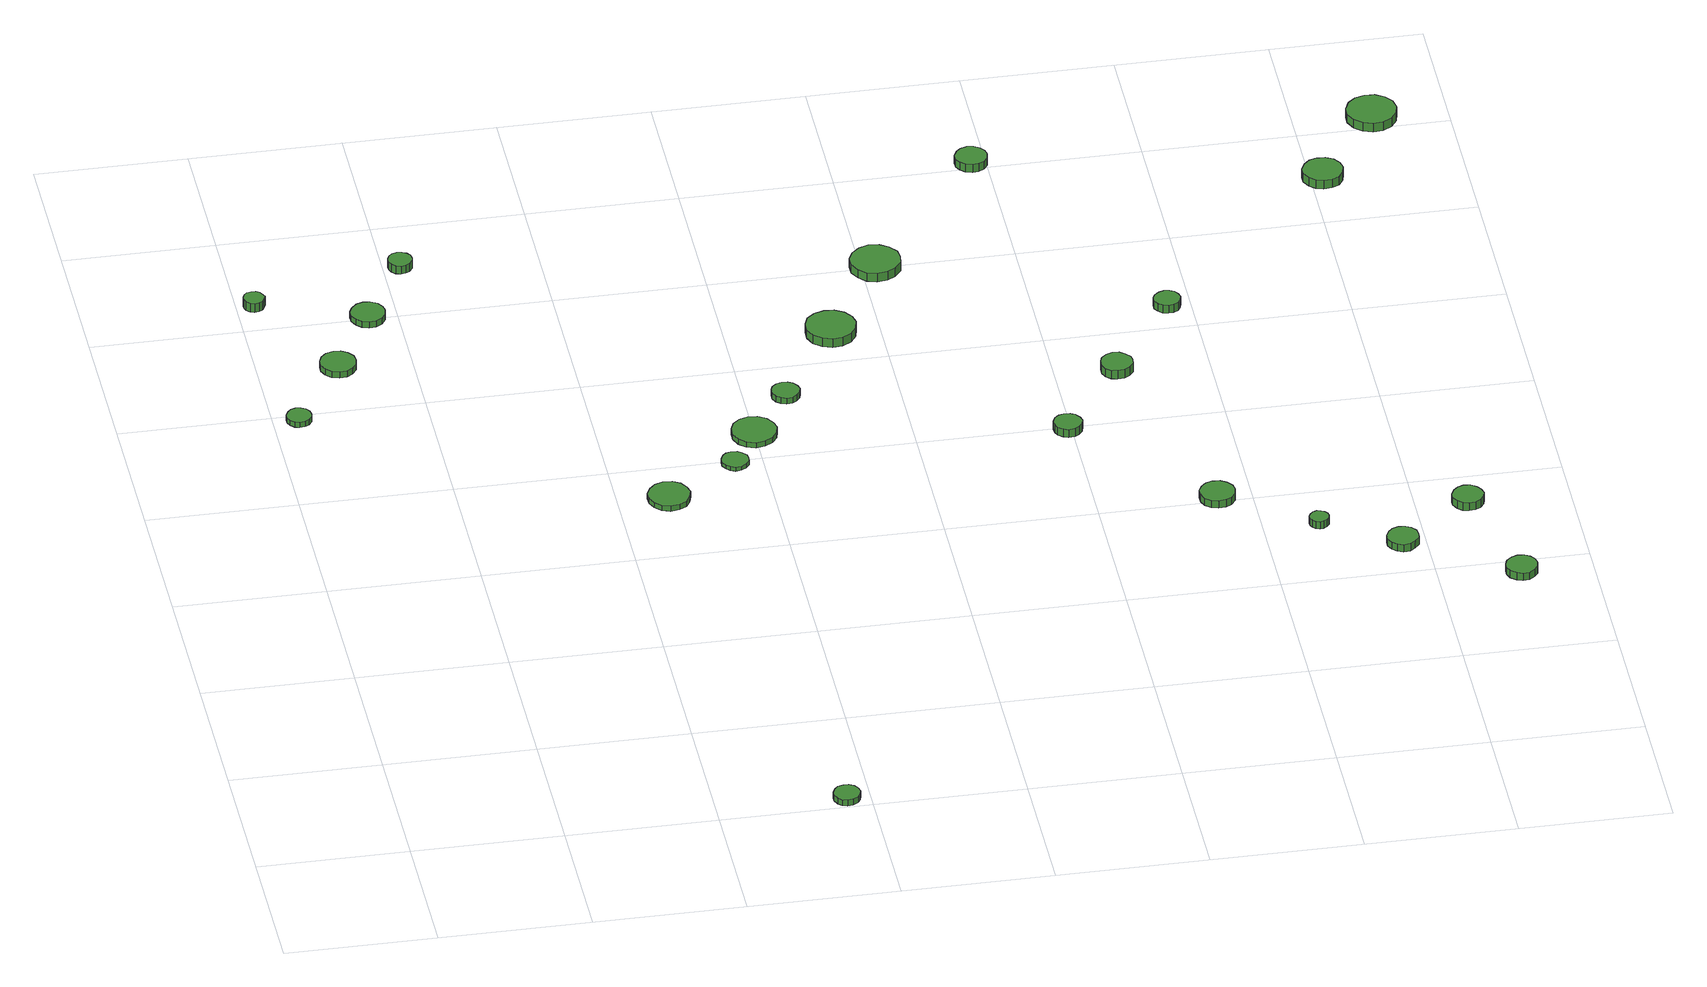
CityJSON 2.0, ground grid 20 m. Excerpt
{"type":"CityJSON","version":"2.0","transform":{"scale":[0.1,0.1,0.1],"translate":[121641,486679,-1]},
"CityObjects":{
"tree1":{"type":"SolitaryVegetationObject","attributes":{"function":"something"},"geometry":[{"type":"MultiSurface","lod":"1","boundaries":[[[0,1,2,3,4,5,6,7,8,9,10,11,12,13,14]],[[15,16,17,18,19,20,21,22,23,24,25,26,27,28,29]],[[0,29,28,1]],[[1,28,27,2]],[[2,27,26,3]],[[3,26,25,4]],[[4,25,24,5]],[[5,24,23,6]],[[6,23,22,7]],[[7,22,21,8]],[[8,21,20,9]],[[9,20,19,10]],[[10,19,18,11]],[[11,18,17,12]],[[12,17,16,13]],[[13,16,15,14]],[[14,15,29,0]]]}]},
"tree2":{"type":"SolitaryVegetationObject","attributes":{"function":"something"},"geometry":[{"type":"MultiSurface","lod":"1","boundaries":[[[30,31,32,33,34,35,36,37,38,39,40,41,42,43,44]],[[45,46,47,48,49,50,51,52,53,54,55,56,57,58,59]],[[30,59,58,31]],[[31,58,57,32]],[[32,57,56,33]],[[33,56,55,34]],[[34,55,54,35]],[[35,54,53,36]],[[36,53,52,37]],[[37,52,51,38]],[[38,51,50,39]],[[39,50,49,40]],[[40,49,48,41]],[[41,48,47,42]],[[42,47,46,43]],[[43,46,45,44]],[[44,45,59,30]]]}]},
"tree3":{"type":"SolitaryVegetationObject","attributes":{"function":"something"},"geometry":[{"type":"MultiSurface","lod":"1","boundaries":[[[60,61,62,63,64,65,66,67,68,69,70,71,72,73,74]],[[75,76,77,78,79,80,81,82,83,84,85,86,87,88,89]],[[60,89,88,61]],[[61,88,87,62]],[[62,87,86,63]],[[63,86,85,64]],[[64,85,84,65]],[[65,84,83,66]],[[66,83,82,67]],[[67,82,81,68]],[[68,81,80,69]],[[69,80,79,70]],[[70,79,78,71]],[[71,78,77,72]],[[72,77,76,73]],[[73,76,75,74]],[[74,75,89,60]]]}]},
"tree4":{"type":"SolitaryVegetationObject","attributes":{"function":"something"},"geometry":[{"type":"MultiSurface","lod":"1","boundaries":[[[90,91,92,93,94,95,96,97,98,99,100,101,102,103,104]],[[105,106,107,108,109,110,111,112,113,114,115,116,117,118,119]],[[90,119,118,91]],[[91,118,117,92]],[[92,117,116,93]],[[93,116,115,94]],[[94,115,114,95]],[[95,114,113,96]],[[96,113,112,97]],[[97,112,111,98]],[[98,111,110,99]],[[99,110,109,100]],[[100,109,108,101]],[[101,108,107,102]],[[102,107,106,103]],[[103,106,105,104]],[[104,105,119,90]]]}]},
"tree5":{"type":"SolitaryVegetationObject","attributes":{"function":"something"},"geometry":[{"type":"MultiSurface","lod":"1","boundaries":[[[120,121,122,123,124,125,126,127,128,129,130,131,132,133,134]],[[135,136,137,138,139,140,141,142,143,144,145,146,147,148,149]],[[120,149,148,121]],[[121,148,147,122]],[[122,147,146,123]],[[123,146,145,124]],[[124,145,144,125]],[[125,144,143,126]],[[126,143,142,127]],[[127,142,141,128]],[[128,141,140,129]],[[129,140,139,130]],[[130,139,138,131]],[[131,138,137,132]],[[132,137,136,133]],[[133,136,135,134]],[[134,135,149,120]]]}]},
"tree6":{"type":"SolitaryVegetationObject","attributes":{"function":"something"},"geometry":[{"type":"MultiSurface","lod":"1","boundaries":[[[150,151,152,153,154,155,156,157,158,159,160,161,162,163,164]],[[165,166,167,168,169,170,171,172,173,174,175,176,177,178,179]],[[150,179,178,151]],[[151,178,177,152]],[[152,177,176,153]],[[153,176,175,154]],[[154,175,174,155]],[[155,174,173,156]],[[156,173,172,157]],[[157,172,171,158]],[[158,171,170,159]],[[159,170,169,160]],[[160,169,168,161]],[[161,168,167,162]],[[162,167,166,163]],[[163,166,165,164]],[[164,165,179,150]]]}]},
"tree7":{"type":"SolitaryVegetationObject","attributes":{"function":"something"},"geometry":[{"type":"MultiSurface","lod":"1","boundaries":[[[180,181,182,183,184,185,186,187,188,189,190,191,192,193,194]],[[195,196,197,198,199,200,201,202,203,204,205,206,207,208,209]],[[180,209,208,181]],[[181,208,207,182]],[[182,207,206,183]],[[183,206,205,184]],[[184,205,204,185]],[[185,204,203,186]],[[186,203,202,187]],[[187,202,201,188]],[[188,201,200,189]],[[189,200,199,190]],[[190,199,198,191]],[[191,198,197,192]],[[192,197,196,193]],[[193,196,195,194]],[[194,195,209,180]]]}]},
"tree8":{"type":"SolitaryVegetationObject","attributes":{"function":"something"},"geometry":[{"type":"MultiSurface","lod":"1","boundaries":[[[210,211,212,213,214,215,216,217,218,219,220,221,222,223,224]],[[225,226,227,228,229,230,231,232,233,234,235,236,237,238,239]],[[210,239,238,211]],[[211,238,237,212]],[[212,237,236,213]],[[213,236,235,214]],[[214,235,234,215]],[[215,234,233,216]],[[216,233,232,217]],[[217,232,231,218]],[[218,231,230,219]],[[219,230,229,220]],[[220,229,228,221]],[[221,228,227,222]],[[222,227,226,223]],[[223,226,225,224]],[[224,225,239,210]]]}]},
"tree9":{"type":"SolitaryVegetationObject","attributes":{"function":"something"},"geometry":[{"type":"MultiSurface","lod":"1","boundaries":[[[240,241,242,243,244,245,246,247,248,249,250,251,252,253,254]],[[255,256,257,258,259,260,261,262,263,264,265,266,267,268,269]],[[240,269,268,241]],[[241,268,267,242]],[[242,267,266,243]],[[243,266,265,244]],[[244,265,264,245]],[[245,264,263,246]],[[246,263,262,247]],[[247,262,261,248]],[[248,261,260,249]],[[249,260,259,250]],[[250,259,258,251]],[[251,258,257,252]],[[252,257,256,253]],[[253,256,255,254]],[[254,255,269,240]]]}]},
"tree10":{"type":"SolitaryVegetationObject","attributes":{"function":"something"},"geometry":[{"type":"MultiSurface","lod":"1","boundaries":[[[270,271,272,273,274,275,276,277,278,279,280,281,282,283,284]],[[285,286,287,288,289,290,291,292,293,294,295,296,297,298,299]],[[270,299,298,271]],[[271,298,297,272]],[[272,297,296,273]],[[273,296,295,274]],[[274,295,294,275]],[[275,294,293,276]],[[276,293,292,277]],[[277,292,291,278]],[[278,291,290,279]],[[279,290,289,280]],[[280,289,288,281]],[[281,288,287,282]],[[282,287,286,283]],[[283,286,285,284]],[[284,285,299,270]]]}]},
"tree11":{"type":"SolitaryVegetationObject","attributes":{"function":"something"},"geometry":[{"type":"MultiSurface","lod":"1","boundaries":[[[300,301,302,303,304,305,306,307,308,309,310,311,312,313,314]],[[315,316,317,318,319,320,321,322,323,324,325,326,327,328,329]],[[300,329,328,301]],[[301,328,327,302]],[[302,327,326,303]],[[303,326,325,304]],[[304,325,324,305]],[[305,324,323,306]],[[306,323,322,307]],[[307,322,321,308]],[[308,321,320,309]],[[309,320,319,310]],[[310,319,318,311]],[[311,318,317,312]],[[312,317,316,313]],[[313,316,315,314]],[[314,315,329,300]]]}]},
"tree12":{"type":"SolitaryVegetationObject","attributes":{"function":"something"},"geometry":[{"type":"MultiSurface","lod":"1","boundaries":[[[330,331,332,333,334,335,336,337,338,339,340,341,342,343,344]],[[345,346,347,348,349,350,351,352,353,354,355,356,357,358,359]],[[330,359,358,331]],[[331,358,357,332]],[[332,357,356,333]],[[333,356,355,334]],[[334,355,354,335]],[[335,354,353,336]],[[336,353,352,337]],[[337,352,351,338]],[[338,351,350,339]],[[339,350,349,340]],[[340,349,348,341]],[[341,348,347,342]],[[342,347,346,343]],[[343,346,345,344]],[[344,345,359,330]]]}]},
"tree13":{"type":"SolitaryVegetationObject","attributes":{"function":"something"},"geometry":[{"type":"MultiSurface","lod":"1","boundaries":[[[360,361,362,363,364,365,366,367,368,369,370,371,372,373,374]],[[375,376,377,378,379,380,381,382,383,384,385,386,387,388,389]],[[360,389,388,361]],[[361,388,387,362]],[[362,387,386,363]],[[363,386,385,364]],[[364,385,384,365]],[[365,384,383,366]],[[366,383,382,367]],[[367,382,381,368]],[[368,381,380,369]],[[369,380,379,370]],[[370,379,378,371]],[[371,378,377,372]],[[372,377,376,373]],[[373,376,375,374]],[[374,375,389,360]]]}]},
"tree14":{"type":"SolitaryVegetationObject","attributes":{"function":"something"},"geometry":[{"type":"MultiSurface","lod":"1","boundaries":[[[390,391,392,393,394,395,396,397,398,399,400,401,402,403,404]],[[405,406,407,408,409,410,411,412,413,414,415,416,417,418,419]],[[390,419,418,391]],[[391,418,417,392]],[[392,417,416,393]],[[393,416,415,394]],[[394,415,414,395]],[[395,414,413,396]],[[396,413,412,397]],[[397,412,411,398]],[[398,411,410,399]],[[399,410,409,400]],[[400,409,408,401]],[[401,408,407,402]],[[402,407,406,403]],[[403,406,405,404]],[[404,405,419,390]]]}]},
"tree15":{"type":"SolitaryVegetationObject","attributes":{"function":"something"},"geometry":[{"type":"MultiSurface","lod":"1","boundaries":[[[420,421,422,423,424,425,426,427,428,429,430,431,432,433,434]],[[435,436,437,438,439,440,441,442,443,444,445,446,447,448,449]],[[420,449,448,421]],[[421,448,447,422]],[[422,447,446,423]],[[423,446,445,424]],[[424,445,444,425]],[[425,444,443,426]],[[426,443,442,427]],[[427,442,441,428]],[[428,441,440,429]],[[429,440,439,430]],[[430,439,438,431]],[[431,438,437,432]],[[432,437,436,433]],[[433,436,435,434]],[[434,435,449,420]]]}]},
"tree16":{"type":"SolitaryVegetationObject","attributes":{"function":"something"},"geometry":[{"type":"MultiSurface","lod":"1","boundaries":[[[450,451,452,453,454,455,456,457,458,459,460,461,462,463,464]],[[465,466,467,468,469,470,471,472,473,474,475,476,477,478,479]],[[450,479,478,451]],[[451,478,477,452]],[[452,477,476,453]],[[453,476,475,454]],[[454,475,474,455]],[[455,474,473,456]],[[456,473,472,457]],[[457,472,471,458]],[[458,471,470,459]],[[459,470,469,460]],[[460,469,468,461]],[[461,468,467,462]],[[462,467,466,463]],[[463,466,465,464]],[[464,465,479,450]]]}]},
"tree17":{"type":"SolitaryVegetationObject","attributes":{"function":"something"},"geometry":[{"type":"MultiSurface","lod":"1","boundaries":[[[480,481,482,483,484,485,486,487,488,489,490,491,492,493,494]],[[495,496,497,498,499,500,501,502,503,504,505,506,507,508,509]],[[480,509,508,481]],[[481,508,507,482]],[[482,507,506,483]],[[483,506,505,484]],[[484,505,504,485]],[[485,504,503,486]],[[486,503,502,487]],[[487,502,501,488]],[[488,501,500,489]],[[489,500,499,490]],[[490,499,498,491]],[[491,498,497,492]],[[492,497,496,493]],[[493,496,495,494]],[[494,495,509,480]]]}]},
"tree18":{"type":"SolitaryVegetationObject","attributes":{"function":"something"},"geometry":[{"type":"MultiSurface","lod":"1","boundaries":[[[510,511,512,513,514,515,516,517,518,519,520,521,522,523,524]],[[525,526,527,528,529,530,531,532,533,534,535,536,537,538,539]],[[510,539,538,511]],[[511,538,537,512]],[[512,537,536,513]],[[513,536,535,514]],[[514,535,534,515]],[[515,534,533,516]],[[516,533,532,517]],[[517,532,531,518]],[[518,531,530,519]],[[519,530,529,520]],[[520,529,528,521]],[[521,528,527,522]],[[522,527,526,523]],[[523,526,525,524]],[[524,525,539,510]]]}]},
"tree19":{"type":"SolitaryVegetationObject","attributes":{"function":"something"},"geometry":[{"type":"MultiSurface","lod":"1","boundaries":[[[540,541,542,543,544,545,546,547,548,549,550,551,552,553,554]],[[555,556,557,558,559,560,561,562,563,564,565,566,567,568,569]],[[540,569,568,541]],[[541,568,567,542]],[[542,567,566,543]],[[543,566,565,544]],[[544,565,564,545]],[[545,564,563,546]],[[546,563,562,547]],[[547,562,561,548]],[[548,561,560,549]],[[549,560,559,550]],[[550,559,558,551]],[[551,558,557,552]],[[552,557,556,553]],[[553,556,555,554]],[[554,555,569,540]]]}]},
"tree20":{"type":"SolitaryVegetationObject","attributes":{"function":"something"},"geometry":[{"type":"MultiSurface","lod":"1","boundaries":[[[570,571,572,573,574,575,576,577,578,579,580,581,582,583,584]],[[585,586,587,588,589,590,591,592,593,594,595,596,597,598,599]],[[570,599,598,571]],[[571,598,597,572]],[[572,597,596,573]],[[573,596,595,574]],[[574,595,594,575]],[[575,594,593,576]],[[576,593,592,577]],[[577,592,591,578]],[[578,591,590,579]],[[579,590,589,580]],[[580,589,588,581]],[[581,588,587,582]],[[582,587,586,583]],[[583,586,585,584]],[[584,585,599,570]]]}]},
"tree21":{"type":"SolitaryVegetationObject","attributes":{"function":"something"},"geometry":[{"type":"MultiSurface","lod":"1","boundaries":[[[600,601,602,603,604,605,606,607,608,609,610,611,612,613,614]],[[615,616,617,618,619,620,621,622,623,624,625,626,627,628,629]],[[600,629,628,601]],[[601,628,627,602]],[[602,627,626,603]],[[603,626,625,604]],[[604,625,624,605]],[[605,624,623,606]],[[606,623,622,607]],[[607,622,621,608]],[[608,621,620,609]],[[609,620,619,610]],[[610,619,618,611]],[[611,618,617,612]],[[612,617,616,613]],[[613,616,615,614]],[[614,615,629,600]]]}]},
"tree22":{"type":"SolitaryVegetationObject","attributes":{"function":"something"},"geometry":[{"type":"MultiSurface","lod":"1","boundaries":[[[630,631,632,633,634,635,636,637,638,639,640,641,642,643,644]],[[645,646,647,648,649,650,651,652,653,654,655,656,657,658,659]],[[630,659,658,631]],[[631,658,657,632]],[[632,657,656,633]],[[633,656,655,634]],[[634,655,654,635]],[[635,654,653,636]],[[636,653,652,637]],[[637,652,651,638]],[[638,651,650,639]],[[639,650,649,640]],[[640,649,648,641]],[[641,648,647,642]],[[642,647,646,643]],[[643,646,645,644]],[[644,645,659,630]]]}]},
"tree23":{"type":"SolitaryVegetationObject","attributes":{"function":"something"},"geometry":[{"type":"MultiSurface","lod":"1","boundaries":[[[660,661,662,663,664,665,666,667,668,669,670,671,672,673,674]],[[675,676,677,678,679,680,681,682,683,684,685,686,687,688,689]],[[660,689,688,661]],[[661,688,687,662]],[[662,687,686,663]],[[663,686,685,664]],[[664,685,684,665]],[[665,684,683,666]],[[666,683,682,667]],[[667,682,681,668]],[[668,681,680,669]],[[669,680,679,670]],[[670,679,678,671]],[[671,678,677,672]],[[672,677,676,673]],[[673,676,675,674]],[[674,675,689,660]]]}]}
},
"vertices":[
[50,989,15],[49,996,15],[45,1002,15],[39,1005,15],[32,1006,15],[26,1004,15],[21,999,15],[18,993,15],[18,986,15],[21,980,15],[26,975,15],[32,973,15],[39,974,15],[45,977,15],[49,983,15],[49,983,7],[45,977,7],[39,974,7],[32,973,7],[26,975,7],[21,980,7],[18,986,7],[18,993,7],[21,999,7],[26,1004,7],[32,1006,7],[39,1005,7],[45,1002,7],[49,996,7],[50,989,7],
[38,1255,20],[36,1261,20],[33,1266,20],[28,1269,20],[22,1269,20],[16,1268,20],[12,1264,20],[10,1258,20],[10,1252,20],[12,1247,20],[16,1243,20],[22,1241,20],[28,1242,20],[33,1245,20],[36,1250,20],[36,1250,7],[33,1245,7],[28,1242,7],[22,1241,7],[16,1243,7],[12,1247,7],[10,1252,7],[10,1258,7],[12,1264,7],[16,1268,7],[22,1269,7],[28,1269,7],[33,1266,7],[36,1261,7],[38,1255,7],
[128,1099,16],[126,1109,16],[120,1117,16],[112,1122,16],[102,1123,16],[92,1120,16],[85,1113,16],[81,1104,16],[81,1094,16],[85,1085,16],[92,1078,16],[102,1075,16],[112,1076,16],[120,1081,16],[126,1089,16],[126,1089,7],[120,1081,7],[112,1076,7],[102,1075,7],[92,1078,7],[85,1085,7],[81,1094,7],[81,1104,7],[85,1113,7],[92,1120,7],[102,1123,7],[112,1122,7],[120,1117,7],[126,1109,7],[128,1099,7],
[184,1202,17],[182,1211,17],[177,1219,17],[168,1224,17],[159,1225,17],[150,1222,17],[143,1215,17],[139,1207,17],[139,1197,17],[143,1189,17],[150,1182,17],[159,1179,17],[168,1180,17],[177,1185,17],[182,1193,17],[182,1193,8],[177,1185,8],[168,1180,8],[159,1179,8],[150,1182,8],[143,1189,8],[139,1197,8],[139,1207,8],[143,1215,8],[150,1222,8],[159,1225,8],[168,1224,8],[177,1219,8],[182,1211,8],[184,1202,8],
[587,19,17],[585,26,17],[581,32,17],[574,36,17],[567,36,17],[560,34,17],[555,29,17],[552,22,17],[552,15,17],[555,8,17],[560,3,17],[567,1,17],[574,2,17],[581,6,17],[585,12,17],[585,12,8],[581,6,8],[574,2,8],[567,1,8],[560,3,8],[555,8,8],[552,15,8],[552,22,8],[555,29,8],[560,34,8],[567,36,8],[574,36,8],[581,32,8],[585,26,8],[587,19,8],
[237,1304,23],[236,1311,23],[232,1316,23],[226,1319,23],[220,1320,23],[213,1318,23],[208,1313,23],[206,1307,23],[206,1301,23],[208,1295,23],[213,1290,23],[220,1288,23],[226,1289,23],[232,1292,23],[236,1298,23],[236,1298,11],[232,1292,11],[226,1289,11],[220,1288,11],[213,1290,11],[208,1295,11],[206,1301,11],[206,1307,11],[208,1313,11],[213,1318,11],[220,1320,11],[226,1319,11],[232,1316,11],[236,1311,11],[237,1304,11],
[494,727,17],[491,738,17],[485,748,17],[475,754,17],[463,755,17],[452,751,17],[444,743,17],[439,733,17],[439,721,17],[444,711,17],[452,703,17],[463,699,17],[475,701,17],[485,706,17],[491,716,17],[491,716,9],[485,706,9],[475,701,9],[463,699,9],[452,703,9],[444,711,9],[439,721,9],[439,733,9],[444,743,9],[452,751,9],[463,755,9],[475,754,9],[485,748,9],[491,738,9],[494,727,9],
[581,792,15],[580,799,15],[575,805,15],[569,809,15],[561,810,15],[554,808,15],[549,803,15],[546,796,15],[546,788,15],[549,782,15],[554,777,15],[561,774,15],[569,775,15],[575,779,15],[580,785,15],[580,785,9],[575,779,9],[569,775,9],[561,774,9],[554,777,9],[549,782,9],[546,788,9],[546,796,9],[549,803,9],[554,808,9],[561,810,9],[569,809,9],[575,805,9],[580,799,9],[581,792,9],
[629,853,16],[626,865,16],[619,875,16],[608,882,16],[596,883,16],[584,879,16],[575,871,16],[570,859,16],[570,847,16],[575,835,16],[584,827,16],[596,823,16],[608,825,16],[619,831,16],[626,841,16],[626,841,8],[619,831,8],[608,825,8],[596,823,8],[584,827,8],[575,835,8],[570,847,8],[570,859,8],[575,871,8],[584,879,8],[596,883,8],[608,882,8],[619,875,8],[626,865,8],[629,853,8],
[673,933,17],[671,940,17],[666,947,17],[660,950,17],[652,951,17],[645,949,17],[639,944,17],[636,937,17],[636,929,17],[639,922,17],[645,917,17],[652,914,17],[660,915,17],[666,919,17],[671,925,17],[671,925,8],[666,919,8],[660,915,8],[652,914,8],[645,917,8],[639,922,8],[636,929,8],[636,937,8],[639,944,8],[645,949,8],[652,951,8],[660,950,8],[666,947,8],[671,940,8],[673,933,8],
[769,1064,21],[766,1077,21],[758,1088,21],[746,1095,21],[733,1096,21],[720,1092,21],[709,1083,21],[704,1070,21],[704,1057,21],[709,1044,21],[720,1035,21],[733,1031,21],[746,1032,21],[758,1039,21],[766,1050,21],[766,1050,8],[758,1039,8],[746,1032,8],[733,1031,8],[720,1035,8],[709,1044,8],[704,1057,8],[704,1070,8],[709,1083,8],[720,1092,8],[733,1096,8],[746,1095,8],[758,1088,8],[766,1077,8],[769,1064,8],
[849,1190,28],[847,1203,28],[838,1214,28],[827,1221,28],[813,1223,28],[800,1218,28],[790,1209,28],[784,1197,28],[784,1183,28],[790,1171,28],[800,1161,28],[813,1157,28],[827,1159,28],[838,1165,28],[847,1176,28],[847,1176,15],[838,1165,15],[827,1159,15],[813,1157,15],[800,1161,15],[790,1171,15],[784,1183,15],[784,1197,15],[790,1209,15],[800,1218,15],[813,1223,15],[827,1221,15],[838,1214,15],[847,1203,15],[849,1190,15],
[1014,796,19],[1012,803,19],[1007,810,19],[1001,813,19],[993,814,19],[986,812,19],[980,807,19],[977,800,19],[977,792,19],[980,785,19],[986,780,19],[993,777,19],[1001,778,19],[1007,782,19],[1012,788,19],[1012,788,7],[1007,782,7],[1001,778,7],[993,777,7],[986,780,7],[980,785,7],[977,792,7],[977,800,7],[980,807,7],[986,812,7],[993,814,7],[1001,813,7],[1007,810,7],[1012,803,7],[1014,796,7],
[1178,607,19],[1176,616,19],[1170,624,19],[1162,629,19],[1152,630,19],[1143,627,19],[1136,620,19],[1132,612,19],[1132,602,19],[1136,593,19],[1143,587,19],[1152,584,19],[1162,585,19],[1170,589,19],[1176,597,19],[1176,597,8],[1170,589,8],[1162,585,8],[1152,584,8],[1143,587,8],[1136,593,8],[1132,602,8],[1132,612,8],[1136,620,8],[1143,627,8],[1152,630,8],[1162,629,8],[1170,624,8],[1176,616,8],[1178,607,8],
[1101,918,20],[1100,926,20],[1094,933,20],[1087,938,20],[1078,939,20],[1070,936,20],[1063,930,20],[1060,922,20],[1060,913,20],[1063,905,20],[1070,899,20],[1078,897,20],[1087,898,20],[1094,902,20],[1100,909,20],[1100,909,7],[1094,902,7],[1087,898,7],[1078,897,7],[1070,899,7],[1063,905,7],[1060,913,7],[1060,922,7],[1063,930,7],[1070,936,7],[1078,939,7],[1087,938,7],[1094,933,7],[1100,926,7],[1101,918,7],
[999,1397,30],[997,1405,30],[992,1412,30],[984,1417,30],[976,1418,30],[967,1415,30],[961,1409,30],[957,1401,30],[957,1392,30],[961,1385,30],[967,1379,30],[976,1376,30],[984,1377,30],[992,1381,30],[997,1388,30],[997,1388,18],[992,1381,18],[984,1377,18],[976,1376,18],[967,1379,18],[961,1385,18],[957,1392,18],[957,1401,18],[961,1409,18],[967,1415,18],[976,1418,18],[984,1417,18],[992,1412,18],[997,1405,18],[999,1397,18],
[1285,527,19],[1284,532,19],[1281,536,19],[1276,539,19],[1271,540,19],[1266,538,19],[1262,534,19],[1260,530,19],[1260,524,19],[1262,520,19],[1266,516,19],[1271,514,19],[1276,515,19],[1281,518,19],[1284,522,19],[1284,522,8],[1281,518,8],[1276,515,8],[1271,514,8],[1266,516,8],[1262,520,8],[1260,524,8],[1260,530,8],[1262,534,8],[1266,538,8],[1271,540,8],[1276,539,8],[1281,536,8],[1284,532,8],[1285,527,8],
[1186,1044,23],[1184,1051,23],[1180,1057,23],[1174,1060,23],[1167,1061,23],[1160,1059,23],[1154,1054,23],[1151,1048,23],[1151,1040,23],[1154,1034,23],[1160,1029,23],[1167,1027,23],[1174,1028,23],[1180,1031,23],[1184,1037,23],[1184,1037,11],[1180,1031,11],[1174,1028,11],[1167,1027,11],[1160,1029,11],[1154,1034,11],[1151,1040,11],[1151,1048,11],[1154,1054,11],[1160,1059,11],[1167,1061,11],[1174,1060,11],[1180,1057,11],[1184,1051,11],[1186,1044,11],
[1390,465,19],[1389,474,19],[1383,481,19],[1376,485,19],[1367,486,19],[1359,483,19],[1353,477,19],[1349,469,19],[1349,461,19],[1353,453,19],[1359,447,19],[1367,444,19],[1376,445,19],[1383,450,19],[1389,457,19],[1389,457,8],[1383,450,8],[1376,445,8],[1367,444,8],[1359,447,8],[1353,453,8],[1349,461,8],[1349,469,8],[1353,477,8],[1359,483,8],[1367,486,8],[1376,485,8],[1383,481,8],[1389,474,8],[1390,465,8],
[1528,374,19],[1526,383,19],[1521,390,19],[1514,394,19],[1505,395,19],[1497,392,19],[1490,386,19],[1487,378,19],[1487,370,19],[1490,362,19],[1497,356,19],[1505,353,19],[1514,354,19],[1521,359,19],[1526,366,19],[1526,366,8],[1521,359,8],[1514,354,8],[1505,353,8],[1497,356,8],[1490,362,8],[1487,370,8],[1487,378,8],[1490,386,8],[1497,392,8],[1505,395,8],[1514,394,8],[1521,390,8],[1526,383,8],[1528,374,8],
[1488,540,21],[1486,548,21],[1481,555,21],[1474,560,21],[1465,561,21],[1457,558,21],[1451,552,21],[1447,544,21],[1447,536,21],[1451,528,21],[1457,522,21],[1465,520,21],[1474,521,21],[1481,525,21],[1486,532,21],[1486,532,9],[1481,525,9],[1474,521,9],[1465,520,9],[1457,522,9],[1451,528,9],[1447,536,9],[1447,544,9],[1451,552,9],[1457,558,9],[1465,561,9],[1474,560,9],[1481,555,9],[1486,548,9],[1488,540,9],
[1442,1296,24],[1439,1307,24],[1433,1316,24],[1423,1321,24],[1412,1322,24],[1402,1319,24],[1394,1311,24],[1389,1301,24],[1389,1290,24],[1394,1280,24],[1402,1273,24],[1412,1270,24],[1423,1271,24],[1433,1276,24],[1439,1285,24],[1439,1285,11],[1433,1276,11],[1423,1271,11],[1412,1270,11],[1402,1273,11],[1394,1280,11],[1389,1290,11],[1389,1301,11],[1394,1311,11],[1402,1319,11],[1412,1322,11],[1423,1321,11],[1433,1316,11],[1439,1307,11],[1442,1296,11],
[1534,1423,21],[1531,1437,21],[1523,1448,21],[1511,1455,21],[1498,1456,21],[1485,1452,21],[1475,1443,21],[1469,1430,21],[1469,1417,21],[1475,1404,21],[1485,1395,21],[1498,1391,21],[1511,1392,21],[1523,1399,21],[1531,1410,21],[1531,1410,8],[1523,1399,8],[1511,1392,8],[1498,1391,8],[1485,1395,8],[1475,1404,8],[1469,1417,8],[1469,1430,8],[1475,1443,8],[1485,1452,8],[1498,1456,8],[1511,1455,8],[1523,1448,8],[1531,1437,8],[1534,1423,8]
]}
